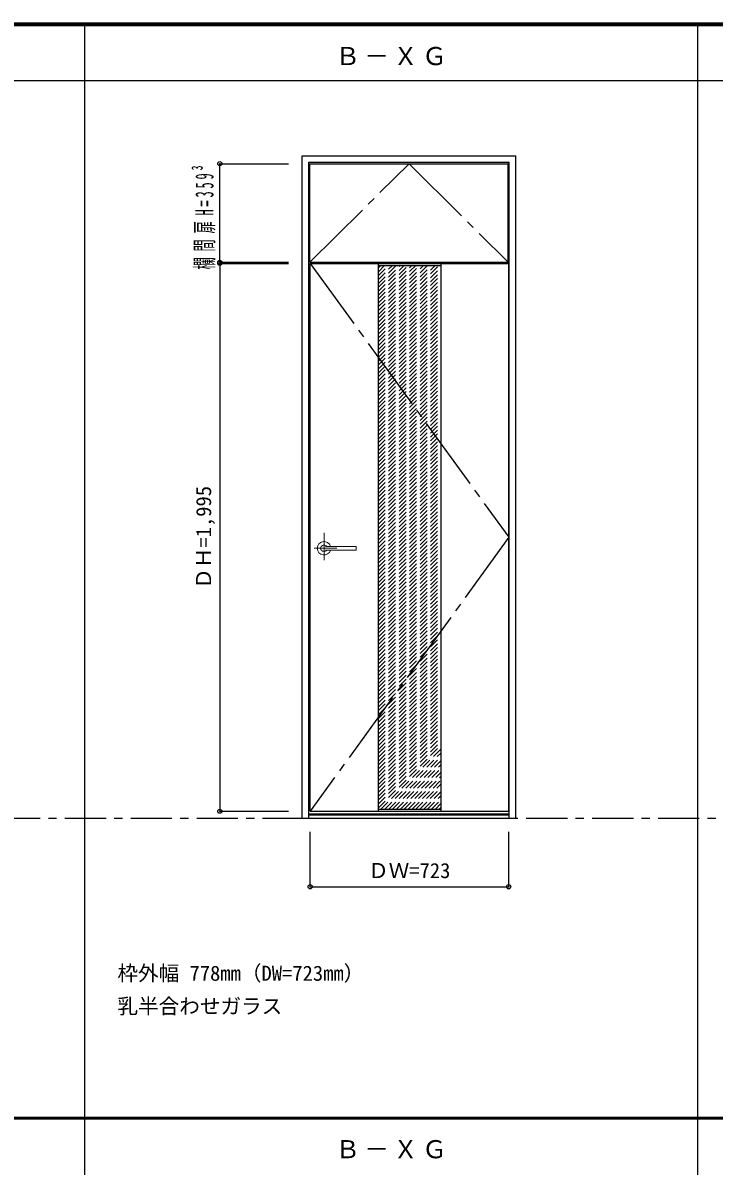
# Model space of a CAD drawing. Units: millimetres, scale not verified. Extents: x -6000 to 5700, y -4307 to 4260.
# Drawn here: x -3483 to -966, y 12 to 4175 of the extents above; entities that cross this region are included whole.
import ezdxf
from ezdxf.enums import TextEntityAlignment as Align

# ---------------------------------------------------------------- set-up
doc = ezdxf.new("R2010")
doc.units = ezdxf.units.MM
doc.header["$LTSCALE"] = 30
doc.header["$PDMODE"] = 32
doc.header["$PDSIZE"] = 15
for name, pattern in [('CHAIN1', [8, 5, -1, 1, -1]), ('CHAIN2', [12, 9, -1, 1, -1]), ('DASHED1', [1.8, 1.2, -0.6])]:
    doc.linetypes.add(name, pattern=pattern)
for name, color, linetype in [('0-1_通り芯', 7, 'CHAIN1'), ('0-2_扉', 3, 'Continuous'), ('0-3_仕上げ', 3, 'Continuous'), ('0-4_枠', 3, 'Continuous'), ('0-7', 7, 'CHAIN2'), ('0-A_文字', 7, 'Continuous'), ('0-B_寸法', 7, 'Continuous'), ('0-C_ハッチ', 4, 'DASHED1'), ('F-1_枠', 6, 'Continuous')]:
    doc.layers.add(name, color=color, linetype=linetype)
doc.layers.add('0-5_レバー', color=7, linetype='Continuous', lineweight=18)
doc.styles.add('ＭＳ ゴシック', font='')
doc.styles.get('ＭＳ ゴシック').set_extended_font_data('MS Gothic')

msp = doc.modelspace()

# ---------------------------------------------------------------- linework, layer by layer
at = {"layer": '0-1_通り芯'}
msp.add_line((-5490, 1279.25), (1204.8, 1279.25), dxfattribs=at)
at = {"layer": '0-2_扉'}
for p, q in [((-2438.3, 3662.25), (-1715.3, 3662.25)), ((-2438.3, 3303.25), (-2438.3, 3662.25)), ((-1715.3, 3303.25), (-1715.3, 3662.25)), ((-2438.3, 3303.25), (-1715.3, 3303.25)), ((-2436.8, 3299.25), (-1713.8, 3299.25)), ((-2436.8, 1304.25), (-2436.8, 3299.25)), ((-1713.8, 1304.25), (-1713.8, 3299.25)), ((-2436.8, 1304.25), (-1713.8, 1304.25))]:
    msp.add_line(p, q, dxfattribs=at)
at = {"layer": '0-3_仕上げ'}
for p, q in [((-2189.3, 3299.25), (-2189.3, 1304.25)), ((-1961.3, 3299.25), (-1961.3, 1304.25))]:
    msp.add_line(p, q, dxfattribs=at)
at = {"layer": '0-3_仕上げ', "color": 7}
for p, q in [((-2189.3, 3291.25), (-1961.3, 3291.25)), ((-2189.3, 1312.25), (-1961.3, 1312.25))]:
    msp.add_line(p, q, dxfattribs=at)
at = {"layer": '0-4_枠'}
for p, q in [((-2465.8, 3691.25), (-1687.8, 3691.25)), ((-2465.8, 1279.25), (-2465.8, 3691.25)), ((-2441.8, 3667.25), (-1711.8, 3667.25)), ((-2441.8, 1279.25), (-2441.8, 3667.25)), ((-1711.8, 1279.25), (-1711.8, 3667.25)), ((-1687.8, 1279.25), (-1687.8, 3691.25)), ((-2441.8, 1294.25), (-1711.8, 1294.25)), ((-2441.8, 1291.25), (-1711.8, 1291.25)), ((-2465.8, 1279.25), (-1687.8, 1279.25))]:
    msp.add_line(p, q, dxfattribs=at)
at = {"layer": '0-5_レバー', "color": 4, "linetype": 'CHAIN1'}
for p, q in [((-2386.3, 2318.21), (-2386.3, 2218.36)), ((-2339.5, 2261.75), (-2422.52, 2261.75))]:
    msp.add_line(p, q, dxfattribs=at)
at = {"layer": '0-5_レバー'}
for q in [(-2269.3, 2267.24), (-2269.3, 2256.25)]:
    msp.add_line((-2269.3, 2261.75), q, dxfattribs=at)
for points in [[(-2376.35, 2268.74), (-2377.11, 2269.53), (-2379.08, 2270.9), (-2381.33, 2271.91), (-2383.76, 2272.54), (-2386.3, 2272.75), (-2388.84, 2272.54), (-2391.28, 2271.91), (-2393.52, 2270.9), (-2395.49, 2269.53), (-2397.11, 2267.86), (-2398.31, 2265.96), (-2399.05, 2263.9), (-2399.3, 2261.75), (-2399.05, 2259.6), (-2398.31, 2257.54), (-2397.11, 2255.64), (-2395.49, 2253.97), (-2393.52, 2252.6), (-2391.28, 2251.59), (-2388.84, 2250.96), (-2386.3, 2250.75), (-2383.76, 2250.96), (-2381.33, 2251.59), (-2379.08, 2252.6), (-2377.11, 2253.97), (-2376.35, 2254.76)], [(-2270.8, 2268.75), (-2280.53, 2268.75), (-2290.71, 2268.75), (-2300.31, 2268.75), (-2309.3, 2268.75), (-2317.71, 2268.75), (-2325.52, 2268.75), (-2332.34, 2268.75), (-2338.64, 2268.75), (-2344.41, 2268.75), (-2349.65, 2268.75), (-2354.44, 2268.75), (-2359.1, 2268.75), (-2363.3, 2268.75), (-2367.05, 2268.75), (-2369.05, 2268.75), (-2370.9, 2268.75), (-2372.91, 2268.74), (-2375.32, 2268.74), (-2376.81, 2268.74), (-2378.35, 2268.74), (-2379.87, 2268.74), (-2380.97, 2268.74), (-2381.43, 2268.74), (-2381.43, 2268.73)], [(-2381.28, 2254.76), (-2381.15, 2254.76), (-2380.71, 2254.76), (-2379.99, 2254.76), (-2378.97, 2254.76), (-2377.71, 2254.76), (-2376.36, 2254.76), (-2373.5, 2254.76), (-2370.52, 2254.75), (-2367.5, 2254.75), (-2364.46, 2254.75), (-2361.4, 2254.75), (-2358.31, 2254.75), (-2354.31, 2254.75), (-2349.9, 2254.75), (-2344.93, 2254.75), (-2339.4, 2254.75), (-2333.31, 2254.75), (-2326.66, 2254.75), (-2319.45, 2254.75), (-2310.86, 2254.75), (-2301.6, 2254.75), (-2291.67, 2254.75), (-2281.05, 2254.75), (-2270.8, 2254.75)], [(-2270.8, 2268.75), (-2279.88, 2268.75), (-2280.28, 2268.75)]]:
    msp.add_lwpolyline(points, dxfattribs=at)
for centre, radius, start, end in [((-2386.3, 2261.75), 24.55, 16.59952, 343.36736), ((-2270.8, 2267.25), 1.5, 0.00847, 89.9163), ((-2270.8, 2267.25), 1.5, 360, 90.17419), ((-2270.8, 2256.25), 1.5, 270.16419, 0), ((-2270.8, 2256.25), 1.5, 269.91059, 359.99153)]:
    msp.add_arc(centre, radius, start, end, dxfattribs=at)
at = {"layer": '0-7'}
for p, q in [((-2438.3, 3303.25), (-2076.8, 3662.25)), ((-2076.8, 3662.25), (-1715.3, 3303.25))]:
    msp.add_line(p, q, dxfattribs=at)
msp.add_lwpolyline([(-2436.8, 3299.25), (-1713.8, 2301.75), (-2436.8, 1304.25)], dxfattribs=at)
at = {"layer": '0-B_寸法', "color": 4}
for p, q in [((-2765.8, 3662.25), (-2515.8, 3662.25)), ((-2765.8, 3303.25), (-2765.8, 3662.25)), ((-2765.8, 3303.25), (-2515.8, 3303.25)), ((-2765.8, 3299.25), (-2765.8, 1304.25)), ((-2765.8, 3299.25), (-2515.8, 3299.25)), ((-2765.8, 1304.25), (-2515.8, 1304.25)), ((-2436.8, 1029.25), (-2436.8, 1229.25))]:
    msp.add_line(p, q, dxfattribs=at)
msp.add_lwpolyline([(-2436.8, 1029.25), (-1713.8, 1029.25), (-1713.8, 1229.25)], dxfattribs=at)
at = {"layer": '0-B_寸法'}
for p in [(-2765.8, 3662.25), (-2765.8, 3303.25), (-2765.8, 3299.25), (-2765.8, 1304.25), (-2436.8, 1029.25), (-1713.8, 1029.25)]:
    msp.add_point(p, dxfattribs=at)
at = {"layer": '0-C_ハッチ'}
for p, q in [((-2189.3, 3069.68), (-1967.73, 3291.25)), ((-2189.3, 3083.82), (-1981.87, 3291.25)), ((-2189.3, 3097.96), (-1996.01, 3291.25)), ((-2189.3, 3112.1), (-2010.15, 3291.25)), ((-2189.3, 3126.25), (-2024.3, 3291.25)), ((-2189.3, 3140.39), (-2038.44, 3291.25)), ((-2189.3, 3154.53), (-2052.58, 3291.25)), ((-2189.3, 3168.67), (-2066.72, 3291.25)), ((-2189.3, 3182.81), (-2080.86, 3291.25)), ((-2189.3, 3196.96), (-2095.01, 3291.25)), ((-2189.3, 3211.1), (-2109.15, 3291.25)), ((-2189.3, 3225.24), (-2123.29, 3291.25)), ((-2189.3, 3239.38), (-2137.43, 3291.25)), ((-2189.3, 3253.52), (-2151.58, 3291.25)), ((-2189.3, 3267.67), (-2165.72, 3291.25)), ((-2189.3, 3281.81), (-2179.86, 3291.25)), ((-2189.3, 3055.53), (-1961.3, 3283.53)), ((-2189.3, 3041.39), (-1961.3, 3269.39)), ((-2189.3, 3027.25), (-1961.3, 3255.25)), ((-2189.3, 3013.11), (-1961.3, 3241.11)), ((-2189.3, 2998.97), (-1961.3, 3226.97)), ((-2189.3, 2984.82), (-1961.3, 3212.82)), ((-2189.3, 2970.68), (-1961.3, 3198.68)), ((-2189.3, 2956.54), (-1961.3, 3184.54)), ((-2189.3, 2942.4), (-1961.3, 3170.4)), ((-2189.3, 2928.26), (-1961.3, 3156.26)), ((-2189.3, 2914.11), (-1961.3, 3142.11)), ((-2189.3, 2899.97), (-1961.3, 3127.97)), ((-2189.3, 2885.83), (-1961.3, 3113.83)), ((-2189.3, 2871.69), (-1961.3, 3099.69)), ((-2189.3, 2857.54), (-1961.3, 3085.54)), ((-2189.3, 2843.4), (-1961.3, 3071.4)), ((-2189.3, 2829.26), (-1961.3, 3057.26)), ((-2189.3, 2815.12), (-1961.3, 3043.12)), ((-2189.3, 2800.98), (-1961.3, 3028.98)), ((-2189.3, 2786.83), (-1961.3, 3014.83)), ((-2189.3, 2772.69), (-1961.3, 3000.69)), ((-2189.3, 2758.55), (-1961.3, 2986.55)), ((-2189.3, 2744.41), (-1961.3, 2972.41)), ((-2189.3, 2730.27), (-1961.3, 2958.27)), ((-2189.3, 2716.12), (-1961.3, 2944.12)), ((-2189.3, 2701.98), (-1961.3, 2929.98)), ((-2189.3, 2687.84), (-1961.3, 2915.84)), ((-2189.3, 2673.7), (-1961.3, 2901.7)), ((-2189.3, 2659.55), (-1961.3, 2887.55)), ((-2189.3, 2645.41), (-1961.3, 2873.41)), ((-2189.3, 2631.27), (-1961.3, 2859.27)), ((-2189.3, 2617.13), (-1961.3, 2845.13)), ((-2189.3, 2602.99), (-1961.3, 2830.99)), ((-2189.3, 2588.84), (-1961.3, 2816.84)), ((-2189.3, 2574.7), (-1961.3, 2802.7)), ((-2189.3, 2560.56), (-1961.3, 2788.56)), ((-2189.3, 2546.42), (-1961.3, 2774.42)), ((-2189.3, 2532.28), (-1961.3, 2760.28)), ((-2189.3, 2518.13), (-1961.3, 2746.13)), ((-2189.3, 2503.99), (-1961.3, 2731.99)), ((-2189.3, 2489.85), (-1961.3, 2717.85)), ((-2189.3, 2475.71), (-1961.3, 2703.71)), ((-2189.3, 2461.56), (-1961.3, 2689.56)), ((-2189.3, 2447.42), (-1961.3, 2675.42)), ((-2189.3, 2433.28), (-1961.3, 2661.28)), ((-2189.3, 2419.14), (-1961.3, 2647.14)), ((-2189.3, 2405), (-1961.3, 2633)), ((-2189.3, 2390.85), (-1961.3, 2618.85)), ((-2189.3, 2376.71), (-1961.3, 2604.71)), ((-2189.3, 2362.57), (-1961.3, 2590.57)), ((-2189.3, 2348.43), (-1961.3, 2576.43)), ((-2189.3, 2334.29), (-1961.3, 2562.29)), ((-2189.3, 2320.14), (-1961.3, 2548.14)), ((-2189.3, 2306), (-1961.3, 2534)), ((-2189.3, 2291.86), (-1961.3, 2519.86)), ((-2189.3, 2277.72), (-1961.3, 2505.72)), ((-2189.3, 2263.58), (-1961.3, 2491.58)), ((-2189.3, 2249.43), (-1961.3, 2477.43)), ((-2189.3, 2235.29), (-1961.3, 2463.29)), ((-2189.3, 2221.15), (-1961.3, 2449.15)), ((-2189.3, 2207.01), (-1961.3, 2435.01)), ((-2189.3, 2192.86), (-1961.3, 2420.86)), ((-2189.3, 2178.72), (-1961.3, 2406.72)), ((-2189.3, 2164.58), (-1961.3, 2392.58)), ((-2189.3, 2150.44), (-1961.3, 2378.44)), ((-2189.3, 2136.3), (-1961.3, 2364.3)), ((-2189.3, 2122.15), (-1961.3, 2350.15)), ((-2189.3, 2108.01), (-1961.3, 2336.01)), ((-2189.3, 2093.87), (-1961.3, 2321.87)), ((-2189.3, 2079.73), (-1961.3, 2307.73)), ((-2189.3, 2065.59), (-1961.3, 2293.59)), ((-2189.3, 2051.44), (-1961.3, 2279.44)), ((-2189.3, 2037.3), (-1961.3, 2265.3)), ((-2189.3, 2023.16), (-1961.3, 2251.16)), ((-2189.3, 2009.02), (-1961.3, 2237.02)), ((-2189.3, 1994.87), (-1961.3, 2222.87)), ((-2189.3, 1980.73), (-1961.3, 2208.73)), ((-2189.3, 1966.59), (-1961.3, 2194.59)), ((-2189.3, 1952.45), (-1961.3, 2180.45)), ((-2189.3, 1938.31), (-1961.3, 2166.31)), ((-2189.3, 1924.16), (-1961.3, 2152.16)), ((-2189.3, 1910.02), (-1961.3, 2138.02)), ((-2189.3, 1895.88), (-1961.3, 2123.88)), ((-2189.3, 1881.74), (-1961.3, 2109.74)), ((-2189.3, 1867.6), (-1961.3, 2095.6)), ((-2189.3, 1853.45), (-1961.3, 2081.45)), ((-2189.3, 1839.31), (-1961.3, 2067.31)), ((-2189.3, 1825.17), (-1961.3, 2053.17)), ((-2189.3, 1811.03), (-1961.3, 2039.03)), ((-2189.3, 1796.88), (-1961.3, 2024.88)), ((-2189.3, 1782.74), (-1961.3, 2010.74)), ((-2189.3, 1768.6), (-1961.3, 1996.6)), ((-2189.3, 1754.46), (-1961.3, 1982.46)), ((-2189.3, 1740.32), (-1961.3, 1968.32)), ((-2189.3, 1726.17), (-1961.3, 1954.17)), ((-2189.3, 1712.03), (-1961.3, 1940.03)), ((-2189.3, 1697.89), (-1961.3, 1925.89)), ((-2189.3, 1683.75), (-1961.3, 1911.75)), ((-2189.3, 1669.61), (-1961.3, 1897.61)), ((-2189.3, 1655.46), (-1961.3, 1883.46)), ((-2189.3, 1641.32), (-1961.3, 1869.32)), ((-2189.3, 1627.18), (-1961.3, 1855.18)), ((-2189.3, 1613.04), (-1961.3, 1841.04)), ((-2189.3, 1598.89), (-1961.3, 1826.89)), ((-2189.3, 1584.75), (-1961.3, 1812.75)), ((-2189.3, 1570.61), (-1961.3, 1798.61)), ((-2189.3, 1556.47), (-1961.3, 1784.47)), ((-2189.3, 1542.33), (-1961.3, 1770.33)), ((-2189.3, 1528.18), (-1961.3, 1756.18)), ((-2189.3, 1514.04), (-1961.3, 1742.04)), ((-2189.3, 1499.9), (-1961.3, 1727.9)), ((-2189.3, 1485.76), (-1961.3, 1713.76)), ((-2189.3, 1471.62), (-1961.3, 1699.62)), ((-2189.3, 1457.47), (-1961.3, 1685.47)), ((-2189.3, 1443.33), (-1961.3, 1671.33)), ((-2189.3, 1429.19), (-1961.3, 1657.19)), ((-2189.3, 1415.05), (-1961.3, 1643.05)), ((-2189.3, 1400.9), (-1961.3, 1628.9)), ((-2189.3, 1386.76), (-1961.3, 1614.76)), ((-2189.3, 1372.62), (-1961.3, 1600.62)), ((-2189.3, 1358.48), (-1961.3, 1586.48)), ((-2189.3, 1344.34), (-1961.3, 1572.34)), ((-2189.3, 1330.19), (-1961.3, 1558.19)), ((-2189.3, 1316.05), (-1961.3, 1544.05)), ((-2178.96, 1312.25), (-1961.3, 1529.91)), ((-2164.82, 1312.25), (-1961.3, 1515.77)), ((-2150.68, 1312.25), (-1961.3, 1501.63)), ((-2136.53, 1312.25), (-1961.3, 1487.48)), ((-2122.39, 1312.25), (-1961.3, 1473.34)), ((-2108.25, 1312.25), (-1961.3, 1459.2)), ((-2094.11, 1312.25), (-1961.3, 1445.06)), ((-2079.97, 1312.25), (-1961.3, 1430.91)), ((-2065.82, 1312.25), (-1961.3, 1416.77)), ((-2051.68, 1312.25), (-1961.3, 1402.63)), ((-2037.54, 1312.25), (-1961.3, 1388.49)), ((-2023.4, 1312.25), (-1961.3, 1374.35)), ((-2009.25, 1312.25), (-1961.3, 1360.2)), ((-1995.11, 1312.25), (-1961.3, 1346.06)), ((-1980.97, 1312.25), (-1961.3, 1331.92)), ((-1966.83, 1312.25), (-1961.3, 1317.78))]:
    msp.add_line(p, q, dxfattribs=at)
at = {"layer": 'F-1_枠'}
for p, q in [((-6000, 4175), (5700, 4175)), ((-6000, 4170), (5700, 4170)), ((-6000, 4165), (5700, 4165)), ((-3258.4, 4175), (-3258.4, -3790)), ((-1026.8, 4175), (-1026.8, -3790)), ((-6000, 3965), (5700, 3965)), ((-6000, 190.5), (5700, 190.5)), ((-6000, 187.5), (5700, 187.5)), ((-6000, 184.5), (5700, 184.5))]:
    msp.add_line(p, q, dxfattribs=at)

# ---------------------------------------------------------------- texts
at = {"layer": '0-A_文字', "style": 'ＭＳ ゴシック'}
for s, p in [('枠外幅 778mm（DW=723mm）', (-3138.4, 670.5)), ('乳半合わせガラス', (-3138.4, 550.5))]:
    msp.add_text(s, height=54.99, dxfattribs=at).set_placement(p, align=Align.BOTTOM_LEFT)
at = {"layer": '0-A_文字', "char_height": 65.98, "attachment_point": 7, "style": 'ＭＳ ゴシック'}
for insert in [(-2345.1, 4020), (-2345.1, 39.5)]:
    msp.add_mtext('\\T1.17;Ｂ－ＸＧ', dxfattribs=dict(at, insert=insert))
at = {"layer": '0-B_寸法', "style": 'ＭＳ ゴシック'}
msp.add_text('ＤＨ=1,995', height=54.99, rotation=90, dxfattribs=at).set_placement((-2780.8, 2114.25), align=Align.BOTTOM_LEFT)
msp.add_text('ＤＷ=723', height=54.99, dxfattribs=at).set_placement((-2225.8, 1044.25), align=Align.BOTTOM_LEFT)
at = {"layer": '0-B_寸法', "insert": (-2780.8, 3276.5), "char_height": 65.98, "attachment_point": 7, "rotation": 90, "style": 'ＭＳ ゴシック'}
msp.add_mtext('\\T1.46;\\W0.5;欄間扉H=359³', dxfattribs=at)

doc.saveas('drawing.dxf')
